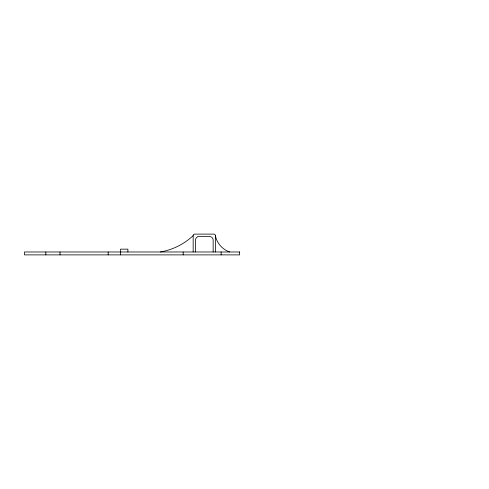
<?xml version="1.0" encoding="UTF-8"?>
<svg xmlns="http://www.w3.org/2000/svg" width="489" height="489" viewBox="0 0 489 489"><rect width="100%" height="100%" fill="white"/><g stroke="black" fill="none" stroke-linecap="round" stroke-linejoin="round"><path stroke-width="0.73" d="M221.126 251.982L221.126 254.885M193.161 251.976L193.161 235.631A1.559 1.559 0 0 1 193.656 234.482L193.999 234.249A1.369 1.369 0 0 1 194.598 234.115L213.944 234.115A1.388 1.388 0 0 1 214.885 234.488L215.154 234.812A1.583 1.583 0 0 1 215.38 235.631L215.38 251.982M213.155 251.976L213.155 240.185A3.991 3.991 0 0 0 212.935 238.864L211.988 237.379L210.105 236.431L198.968 236.389A3.405 3.405 0 0 0 197.715 236.627L196.321 237.63L195.423 239.628L195.38 251.976M183.161 251.982L183.161 254.885M127.898 252.018L127.898 249.152L120.502 249.152L120.502 254.885M108.161 251.982L108.161 254.885M60.025 251.982L60.025 254.885M45.85 251.982L45.85 254.885M229.714 251.982A21.718 21.718 0 0 1 215.38 235.637M193.161 235.631A63.735 63.735 0 0 1 160.398 251.976M239.647 251.982L24.45 251.982L24.45 254.885L239.647 254.885L239.647 251.982"/></g></svg>
